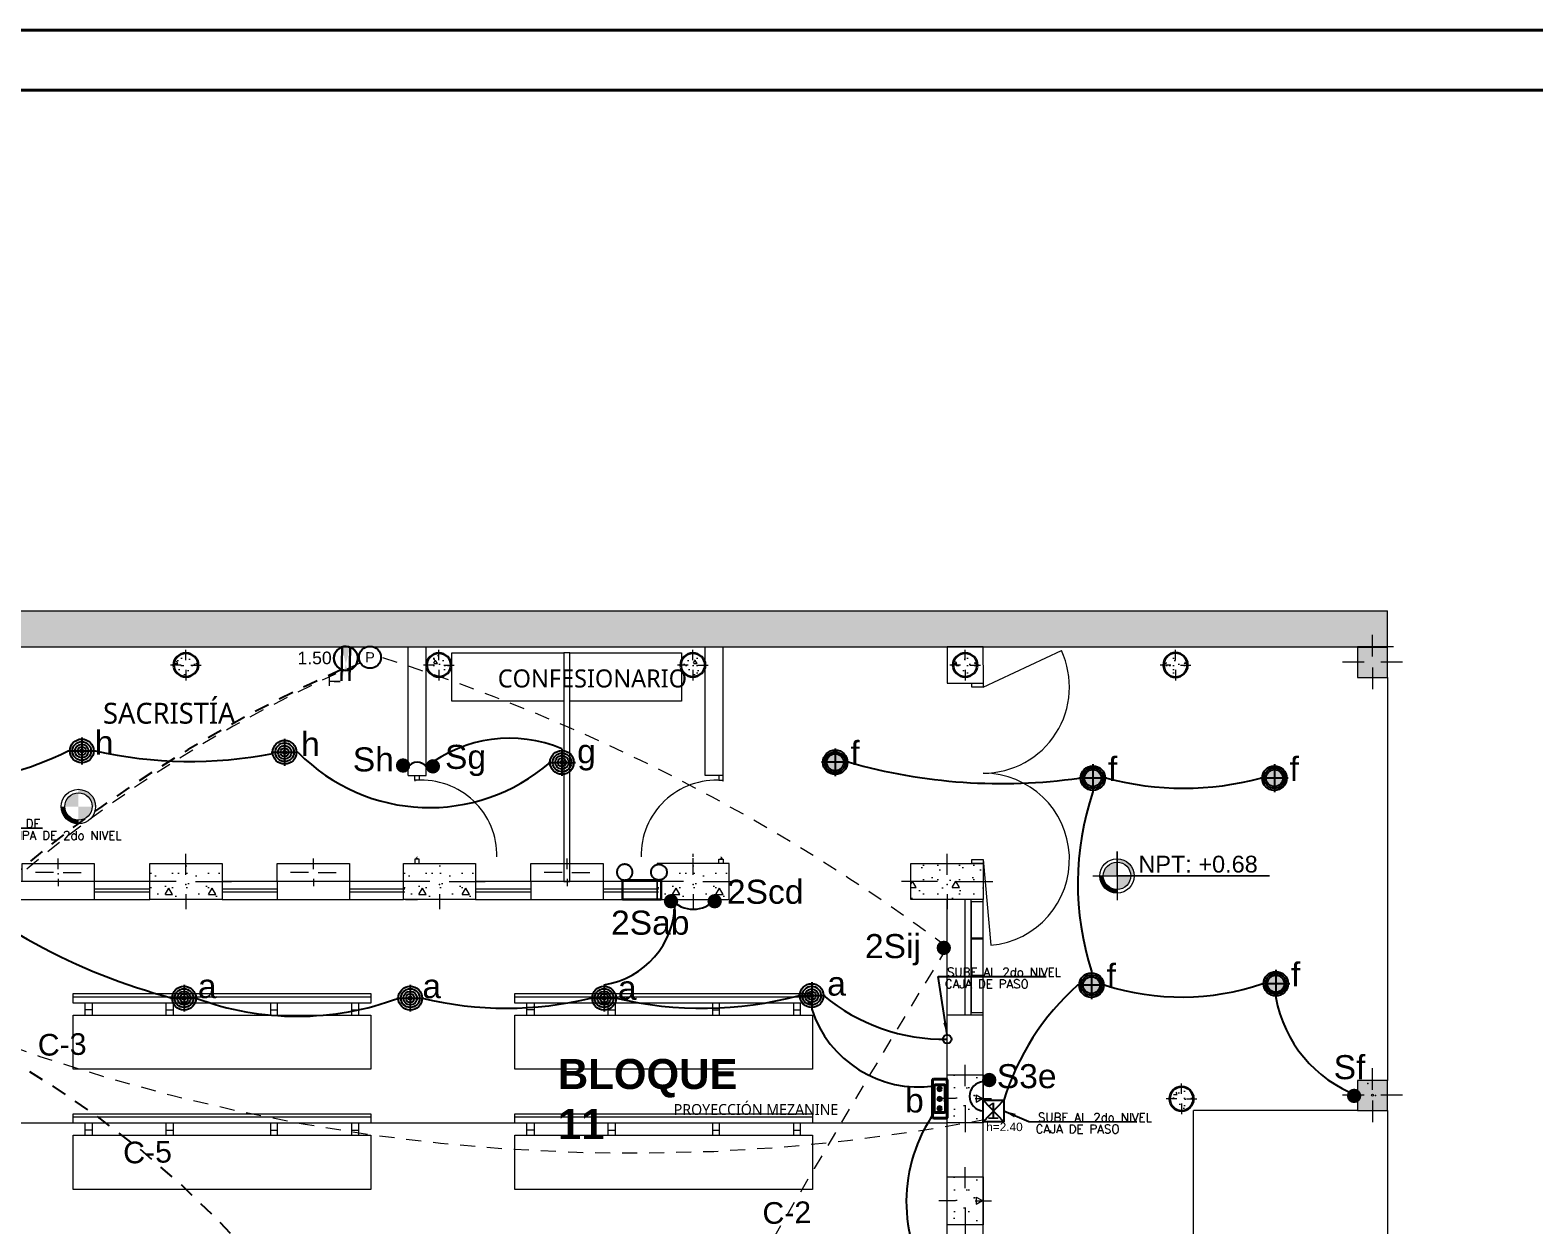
# Model space of a CAD drawing. Header units: metres. Extents: x 44.2 to 92, y 190.7 to 278.8.
# Drawn here: x 51.64 to 64.15, y 268.9 to 278.84 of the extents above; entities that cross this region are included whole.
import ezdxf
from ezdxf.enums import TextEntityAlignment as Align

# ---------------------------------------------------------------- set-up
doc = ezdxf.new("R2010")
doc.units = ezdxf.units.M
doc.set_wipeout_variables(frame=1)
doc.linetypes.add('CONTINUA', pattern=[0])
doc.linetypes.add('HIDDEN2', pattern=[0.1875, 0.125, -0.0625])
for name, color, linetype, lineweight in [('A-DOOR', 31, 'Continuous', 18), ('corriente debil', 30, 'Continuous', 15), ('Cotas varias El', 253, 'Continuous', 13), ('Emergencia', 20, 'Continuous', 25), ('Puertas El', 25, 'Continuous', 15), ('Structural - Bearing_Pen_No__20', 1, 'Continuous', 0), ('TOMACORRIENTE', 5, 'HIDDEN2', 30)]:
    doc.layers.add(name, color=color, linetype=linetype, lineweight=lineweight)
doc.layers.add('ALUMBRADO', color=1, linetype='Continuous')
doc.layers.add('Structural - Bearing_Pen_No__169', color=7, linetype='Continuous', lineweight=13, true_color=0x68b353)
doc.layers.add('Structural - Bearing_Pen_No__28', color=7, linetype='Continuous', lineweight=35, true_color=0xa80f02)
doc.styles.add('01COTAS', font='romans.shx')
doc.styles.add('Generales', font='trebuc.ttf', dxfattribs={"height": 0.22})
doc.styles.add('GENERATED_STYLE_3', font='romand.shx')
doc.styles.add('JOS', font='arial.ttf', dxfattribs={"height": 1})
doc.styles.add('Santa Rosa 1 50', font='trebuc.ttf')
doc.styles.get("Standard").update_dxf_attribs({"font": 'arial.ttf'})
doc.dimstyles.new('DIM-50-PLANTA', dxfattribs={"dimscale": 0.05, "dimtxt": 2, "dimasz": 2, "dimexe": 2, "dimexo": 2, "dimgap": 1, "dimtad": 1, "dimdec": 0, "dimlfac": 1000, "dimdsep": 46, "dimtxsty": '01COTAS', "dimcen": 25, "dimclrd": 9, "dimclre": 9, "dimclrt": 7, "dimadec": 0, "dimazin": 0, "dimtfac": 1, "dimtdec": 0, "dimtmove": 2, "dimatfit": 3, "dimfxl": 1, "dimtolj": 1, "dimtzin": 0, "dimarcsym": 0})

# ---------------------------------------------------------------- blocks, each defined once
blk = doc.blocks.new('CC 20')
at = {"layer": 'Structural - Bearing_Pen_No__169', "linetype": 'Continuous', "lineweight": 13, "true_color": 0x68b353}
h = blk.add_hatch(dxfattribs=at)
h.set_pattern_fill('STRUCTURAL_CONCRETE', color=85, scale=0.5, style=0, pattern_type=2)
h.set_pattern_definition([(0, (2785.2431, 1847.3841), (0, 0.31177), [0.03, -0.15]), (0, (2785.3331, 1847.54), (0, 0.31177), [0.03, -0.15]), (60, (2785.2431, 1847.3841), (-0.27, 0.155885), [0.03, -0.15]), (60, (2785.4231, 1847.3841), (-0.27, 0.155885), [0.03, -0.15]), (120, (2785.2731, 1847.3841), (0.27, 0.155885), [0.03, -0.15]), (120, (2785.4531, 1847.3841), (0.27, 0.155885), [0.03, -0.15]), (0, (2785.243096, 1847.414107), (0, 0.06), [0, -0.06, 0, -0.09]), (45, (2785.273096, 1847.414107), (-0.0424264, 0.0424264), [0, -0.045, 0, -0.075])])
h.paths.add_polyline_path([(2788.203, 1849.663), (2788.303, 1849.763), (2788.203, 1849.863), (2788.104, 1849.776)])
at = {"layer": 'Structural - Bearing_Pen_No__20', "color": 1, "linetype": 'Continuous', "lineweight": 0}
for p, q in [((2788.203, 1849.803), (2788.203, 1849.89)), ((2788.163, 1849.763), (2788.075, 1849.763)), ((2788.243, 1849.763), (2788.33, 1849.763)), ((2788.203, 1849.723), (2788.203, 1849.635))]:
    blk.add_line(p, q, dxfattribs=at)
at = {"layer": 'Structural - Bearing_Pen_No__28', "color": 14, "linetype": 'Continuous', "lineweight": 35, "true_color": 0xa80f02}
blk.add_circle((2788.203, 1849.763), 0.1, dxfattribs=at)
blk = doc.blocks.new('A$C8cde425b')
at = {"layer": 'Puertas El', "linetype": 'Continuous'}
for p, q in [((-1.467, 0), (-1.77, 0.65)), ((-0.033, 0), (0.681, 0.062))]:
    blk.add_line(p, q, dxfattribs=at)
at = {"layer": 'Puertas El', "linetype": 'ByBlock'}
for p, q in [((-1.5, 0), (-1.467, 0)), ((-1.467, 0), (-1.467, -0.096)), ((-0.033, -0.096), (-0.033, 0)), ((-0.033, 0), (0, 0)), ((0, 0), (0, -0.096)), ((-1.5, -0.096), (-1.5, 0)), ((-1.467, -0.096), (-1.5, -0.096)), ((0, -0.096), (-0.033, -0.096))]:
    blk.add_line(p, q, dxfattribs=at)
at = {"layer": 'Puertas El', "linetype": 'Continuous'}
for centre, start, end in [((-1.467, 0), 0, 115), ((-0.033, 0), 5, 180)]:
    blk.add_arc(centre, 0.717, start, end, dxfattribs=at)
blk = doc.blocks.new('A$Cbbd7e0fc')
at = {"linetype": 'ByBlock'}
for p, q in [((-1.238, 0.55), (-1.238, 0.63)), ((-1.238, 0.63), (1.238, 0.63)), ((1.238, 0.63), (1.238, 0.55)), ((1.238, 0.6), (-1.238, 0.6)), ((1.238, 0.55), (-1.238, 0.55)), ((-1.138, 0.45), (-1.138, 0.55)), ((-1.078, 0.55), (-1.078, 0.45)), ((-0.464, 0.45), (-0.464, 0.548)), ((-0.404, 0.548), (-0.404, 0.45)), ((0.404, 0.55), (0.404, 0.45)), ((0.464, 0.45), (0.464, 0.55)), ((1.078, 0.55), (1.078, 0.45)), ((1.138, 0.45), (1.138, 0.55)), ((-1.238, 0), (-1.238, 0.45)), ((-1.238, 0.45), (1.238, 0.45)), ((-1.078, 0.493), (-1.138, 0.493)), ((-0.404, 0.49), (-0.464, 0.49)), ((0.404, 0.493), (0.464, 0.493)), ((1.078, 0.493), (1.138, 0.493)), ((1.238, 0.45), (1.238, 0)), ((1.238, 0), (-1.238, 0))]:
    blk.add_line(p, q, dxfattribs=at)
blk = doc.blocks.new('LED PASILLO')
at = {"layer": 'ALUMBRADO'}
h = blk.add_hatch(color=202, dxfattribs=at)
h.dxf.hatch_style = 1
edge = h.paths.add_edge_path()
edge.add_line((0, 0.138), (0, -0.138))
edge.add_line((-0.138, 0), (0.138, 0))
edge = h.paths.add_edge_path()
edge.add_line((0, 0), (0, 0.085))
edge.add_arc((0, 0), 0.0845, 90, 180)
edge.add_line((-0.085, 0), (0, 0))
edge = h.paths.add_edge_path()
edge.add_line((0.085, 0), (0, 0))
edge.add_line((0, 0), (0, -0.085))
edge.add_arc((0, 0), 0.0845, 270, 360)
at = {"layer": 'ALUMBRADO', "color": 202}
for points in [[(-0.138, 0), (0.138, 0)], [(0, 0.138), (0, -0.138)]]:
    blk.add_lwpolyline(points, dxfattribs=at)
for radius in [0.122, 0.103, 0.0845]:
    blk.add_circle((0, 0), radius, dxfattribs=at)
blk = doc.blocks.new('LED SUM')
at = {"layer": 'ALUMBRADO', "color": 44}
for p, q in [((-0.138, 0), (0.138, 0)), ((0, 0.138), (0, -0.138))]:
    blk.add_line(p, q, dxfattribs=at)
for radius in [0.122, 0.096, 0.0698, 0.0436, 0.0175]:
    blk.add_circle((0, 0), radius, dxfattribs=at)
blk = doc.blocks.new('dir')
at = {"layer": 'A-DOOR', "color": 2, "lineweight": 40}
for centre in [(114.374, 247.026), (114.456, 247.026), (114.534, 247.026)]:
    blk.add_circle(centre, 0.0144, dxfattribs=at)
at = {"layer": 'ALUMBRADO', "color": 5, "lineweight": 40}
for p, q in [((114.292, 246.975), (114.292, 247.078)), ((114.301, 247.087), (114.401, 247.088)), ((114.338, 247.062), (114.338, 246.989)), ((114.338, 247.062), (114.338, 246.989)), ((114.56, 247.073), (114.347, 247.072)), ((114.403, 247.072), (114.347, 247.072)), ((114.401, 247.088), (114.606, 247.089)), ((114.56, 247.073), (114.403, 247.072)), ((114.57, 246.99), (114.569, 247.063)), ((114.57, 246.99), (114.569, 247.063)), ((114.615, 247.08), (114.616, 246.976)), ((114.57, 246.967), (114.302, 246.965)), ((114.348, 246.979), (114.56, 246.981)), ((114.348, 246.979), (114.504, 246.98)), ((114.606, 246.967), (114.57, 246.967))]:
    blk.add_line(p, q, dxfattribs=at)
for centre, start, end in [((114.301, 247.078), 90.328, 180.328), ((114.347, 247.062), 90.328, 180.328), ((114.347, 247.062), 90.328, 180.328), ((114.56, 247.063), 0.328, 90.328), ((114.56, 247.063), 0.328, 90.328), ((114.606, 247.08), 0.328, 90.328), ((114.302, 246.975), 180.328, 270.328), ((114.348, 246.989), 180.328, 270.328), ((114.348, 246.989), 180.328, 270.328), ((114.56, 246.99), 270.328, 0.328), ((114.56, 246.99), 270.328, 0.328), ((114.606, 246.976), 270.328, 0.328)]:
    blk.add_arc(centre, 0.00937, start, end, dxfattribs=at)
blk = doc.blocks.new('caja de paso tipo 1')
at = {"layer": 'ALUMBRADO', "color": 3}
blk.add_lwpolyline([(-0.145, 0.152), (0.145, 0.152), (0.145, -0.152), (-0.145, -0.152)], close=True, dxfattribs=at)
for points in [[(-0.145, -0.152), (0.145, 0.152)], [(-0.145, 0.152), (0.145, -0.152)]]:
    blk.add_lwpolyline(points, dxfattribs=at)
at = {"layer": 'ALUMBRADO', "color": 6}
blk.add_text('1', height=0.231, dxfattribs=at).set_placement((-0.099, -0.115))
blk = doc.blocks.new('Emergencia')
blk.add_lwpolyline([(0, 0), (0, 0)])
at = {"layer": 'Emergencia', "color": 5, "lineweight": 30}
for points in [[(0.25, -0.25), (0.25, 0), (-0.25, 0), (-0.25, -0.25)], [(-0.25, -0.222), (-0.25, -0.25), (0.25, -0.25), (0.25, -0.222)]]:
    blk.add_lwpolyline(points, dxfattribs=at)
at = {"color": 1, "lineweight": 5}
for points in [[(-0.171, -0.263), (-0.164, -0.267), (-0.158, -0.272), (-0.152, -0.277), (-0.146, -0.283), (-0.141, -0.289), (-0.136, -0.295), (-0.132, -0.302), (-0.129, -0.309), (-0.126, -0.316), (-0.123, -0.324), (-0.121, -0.332), (-0.12, -0.34), (-0.12, -0.348), (-0.12, -0.355), (-0.12, -0.363), (-0.121, -0.371), (-0.123, -0.379), (-0.126, -0.387), (-0.129, -0.394), (-0.133, -0.401), (-0.137, -0.408), (-0.141, -0.414), (-0.147, -0.42), (-0.152, -0.426), (-0.158, -0.431), (-0.165, -0.436), (-0.172, -0.44), (-0.179, -0.443), (-0.186, -0.447), (-0.194, -0.449), (-0.201, -0.451), (-0.209, -0.452), (-0.217, -0.453), (-0.225, -0.453), (-0.233, -0.452), (-0.241, -0.451), (-0.249, -0.449), (-0.256, -0.446), (-0.264, -0.443), (-0.271, -0.44), (-0.277, -0.436), (-0.284, -0.431), (-0.29, -0.426), (-0.295, -0.42), (-0.301, -0.414), (-0.305, -0.408), (-0.309, -0.401), (-0.313, -0.394), (-0.316, -0.386), (-0.319, -0.379), (-0.32, -0.371), (-0.322, -0.363), (-0.322, -0.355), (-0.322, -0.347), (-0.322, -0.339), (-0.32, -0.331), (-0.318, -0.324), (-0.316, -0.316), (-0.313, -0.309), (-0.309, -0.302), (-0.305, -0.295), (-0.3, -0.288), (-0.295, -0.282), (-0.29, -0.277), (-0.284, -0.272), (-0.277, -0.267), (-0.27, -0.263), (-0.263, -0.259), (-0.256, -0.256), (-0.248, -0.254), (-0.241, -0.252), (-0.233, -0.251), (-0.225, -0.25), (-0.217, -0.25), (-0.209, -0.251), (-0.201, -0.252), (-0.193, -0.254), (-0.186, -0.256), (-0.178, -0.259)], [(0.171, -0.263), (0.164, -0.267), (0.158, -0.272), (0.152, -0.277), (0.146, -0.283), (0.141, -0.289), (0.136, -0.295), (0.132, -0.302), (0.129, -0.309), (0.126, -0.316), (0.123, -0.324), (0.121, -0.332), (0.12, -0.34), (0.12, -0.348), (0.12, -0.355), (0.12, -0.363), (0.121, -0.371), (0.123, -0.379), (0.126, -0.387), (0.129, -0.394), (0.133, -0.401), (0.137, -0.408), (0.141, -0.414), (0.147, -0.42), (0.152, -0.426), (0.158, -0.431), (0.165, -0.436), (0.172, -0.44), (0.179, -0.443), (0.186, -0.447), (0.194, -0.449), (0.201, -0.451), (0.209, -0.452), (0.217, -0.453), (0.225, -0.453), (0.233, -0.452), (0.241, -0.451), (0.249, -0.449), (0.256, -0.446), (0.264, -0.443), (0.271, -0.44), (0.277, -0.436), (0.284, -0.431), (0.29, -0.426), (0.295, -0.42), (0.301, -0.414), (0.305, -0.408), (0.309, -0.401), (0.313, -0.394), (0.316, -0.386), (0.319, -0.379), (0.32, -0.371), (0.322, -0.363), (0.322, -0.355), (0.322, -0.347), (0.322, -0.339), (0.32, -0.331), (0.318, -0.324), (0.316, -0.316), (0.313, -0.309), (0.309, -0.302), (0.305, -0.295), (0.3, -0.288), (0.295, -0.282), (0.29, -0.277), (0.284, -0.272), (0.277, -0.267), (0.27, -0.263), (0.263, -0.259), (0.256, -0.256), (0.248, -0.254), (0.241, -0.252), (0.233, -0.251), (0.225, -0.25), (0.217, -0.25), (0.209, -0.251), (0.201, -0.252), (0.193, -0.254), (0.186, -0.256), (0.178, -0.259)]]:
    blk.add_wipeout(points, dxfattribs=at).dxf.layer = 'Emergencia'
at = {"layer": 'Emergencia', "color": 30, "true_color": 0xf26722}
for points in [[(-0.171, -0.263), (-0.164, -0.267), (-0.158, -0.272), (-0.152, -0.277), (-0.146, -0.283), (-0.141, -0.289), (-0.136, -0.295), (-0.132, -0.302), (-0.129, -0.309), (-0.126, -0.316), (-0.123, -0.324), (-0.121, -0.332), (-0.12, -0.34), (-0.12, -0.348), (-0.12, -0.355), (-0.12, -0.363), (-0.121, -0.371), (-0.123, -0.379), (-0.126, -0.387), (-0.129, -0.394), (-0.133, -0.401), (-0.137, -0.408), (-0.141, -0.414), (-0.147, -0.42), (-0.152, -0.426), (-0.158, -0.431), (-0.165, -0.436), (-0.172, -0.44), (-0.179, -0.443), (-0.186, -0.447), (-0.194, -0.449), (-0.201, -0.451), (-0.209, -0.452), (-0.217, -0.453), (-0.225, -0.453), (-0.233, -0.452), (-0.241, -0.451), (-0.249, -0.449), (-0.256, -0.446), (-0.264, -0.443), (-0.271, -0.44), (-0.277, -0.436), (-0.284, -0.431), (-0.29, -0.426), (-0.295, -0.42), (-0.301, -0.414), (-0.305, -0.408), (-0.309, -0.401), (-0.313, -0.394), (-0.316, -0.386), (-0.319, -0.379), (-0.32, -0.371), (-0.322, -0.363), (-0.322, -0.355), (-0.322, -0.347), (-0.322, -0.339), (-0.32, -0.331), (-0.318, -0.324), (-0.316, -0.316), (-0.313, -0.309), (-0.309, -0.302), (-0.305, -0.295), (-0.3, -0.288), (-0.295, -0.282), (-0.29, -0.277), (-0.284, -0.272), (-0.277, -0.267), (-0.27, -0.263), (-0.263, -0.259), (-0.256, -0.256), (-0.248, -0.254), (-0.241, -0.252), (-0.233, -0.251), (-0.225, -0.25), (-0.217, -0.25), (-0.209, -0.251), (-0.201, -0.252), (-0.193, -0.254), (-0.186, -0.256), (-0.178, -0.259)], [(0.171, -0.263), (0.164, -0.267), (0.158, -0.272), (0.152, -0.277), (0.146, -0.283), (0.141, -0.289), (0.136, -0.295), (0.132, -0.302), (0.129, -0.309), (0.126, -0.316), (0.123, -0.324), (0.121, -0.332), (0.12, -0.34), (0.12, -0.348), (0.12, -0.355), (0.12, -0.363), (0.121, -0.371), (0.123, -0.379), (0.126, -0.387), (0.129, -0.394), (0.133, -0.401), (0.137, -0.408), (0.141, -0.414), (0.147, -0.42), (0.152, -0.426), (0.158, -0.431), (0.165, -0.436), (0.172, -0.44), (0.179, -0.443), (0.186, -0.447), (0.194, -0.449), (0.201, -0.451), (0.209, -0.452), (0.217, -0.453), (0.225, -0.453), (0.233, -0.452), (0.241, -0.451), (0.249, -0.449), (0.256, -0.446), (0.264, -0.443), (0.271, -0.44), (0.277, -0.436), (0.284, -0.431), (0.29, -0.426), (0.295, -0.42), (0.301, -0.414), (0.305, -0.408), (0.309, -0.401), (0.313, -0.394), (0.316, -0.386), (0.319, -0.379), (0.32, -0.371), (0.322, -0.363), (0.322, -0.355), (0.322, -0.347), (0.322, -0.339), (0.32, -0.331), (0.318, -0.324), (0.316, -0.316), (0.313, -0.309), (0.309, -0.302), (0.305, -0.295), (0.3, -0.288), (0.295, -0.282), (0.29, -0.277), (0.284, -0.272), (0.277, -0.267), (0.27, -0.263), (0.263, -0.259), (0.256, -0.256), (0.248, -0.254), (0.241, -0.252), (0.233, -0.251), (0.225, -0.25), (0.217, -0.25), (0.209, -0.251), (0.201, -0.252), (0.193, -0.254), (0.186, -0.256), (0.178, -0.259)]]:
    blk.add_lwpolyline(points, close=True, dxfattribs=at)
blk = doc.blocks.new('tomac. 2.2')
at = {"layer": 'TOMACORRIENTE'}
h = blk.add_hatch(color=256, dxfattribs=at)
h.dxf.hatch_style = 1
edge = h.paths.add_edge_path()
edge.add_line((-0.138, 0.049), (0.275, 0.048))
edge.add_line((-0.138, -0.048), (0.275, -0.049))
edge = h.paths.add_edge_path()
edge.add_ellipse((0, 0), major_axis=(0.104, 0.103), ratio=1, start_angle=475.671, end_angle=514.329)
edge.add_line((-0.138, -0.048), (0.138, -0.049))
edge.add_ellipse((0, 0), major_axis=(0.104, 0.103), ratio=1, start_angle=655.671, end_angle=694.329)
edge.add_line((0.138, 0.048), (-0.138, 0.049))
at = {"layer": 'TOMACORRIENTE', "color": 5, "linetype": 'CONTINUA'}
for p, q in [((-0.138, 0.049), (0.275, 0.048)), ((-0.138, -0.048), (0.275, -0.049))]:
    blk.add_line(p, q, dxfattribs=at)
blk.add_ellipse((0, 0), major_axis=(0.104, 0.103), ratio=1, start_param=5.497787, end_param=11.780972, dxfattribs=at)
at = {"layer": 'TOMACORRIENTE'}
blk.add_text('T', height=0.144, dxfattribs=at).set_placement((0.222, 0.063))

msp = doc.modelspace()

# ---------------------------------------------------------------- hatches: boundary and pattern name
at = {"layer": 'ALUMBRADO', "lineweight": 25}
h = msp.add_hatch(color=102, dxfattribs=at)
h.dxf.hatch_style = 1
h.paths.add_polyline_path([(54.687, 272.722, -1), (54.807, 272.722, -1)])
h = msp.add_hatch(color=102, dxfattribs=at)
h.dxf.hatch_style = 1
h.paths.add_polyline_path([(54.935, 272.715, -1), (55.055, 272.715, -1)])
h = msp.add_hatch(color=102, dxfattribs=at)
h.dxf.hatch_style = 1
h.paths.add_polyline_path([(56.916, 271.593, -1), (57.036, 271.593, -1)])
h = msp.add_hatch(color=102, dxfattribs=at)
h.dxf.hatch_style = 1
h.paths.add_polyline_path([(57.279, 271.593, -1), (57.399, 271.593, -1)])
h = msp.add_hatch(color=102, dxfattribs=at)
h.dxf.hatch_style = 1
h.paths.add_polyline_path([(59.185, 271.205, -1), (59.305, 271.205, -1)])
h = msp.add_hatch(color=102, dxfattribs=at)
h.dxf.hatch_style = 1
h.paths.add_polyline_path([(59.563, 270.106, -1), (59.683, 270.106, -1)])
h = msp.add_hatch(color=102, dxfattribs=at)
h.dxf.hatch_style = 1
h.paths.add_polyline_path([(62.598, 269.974, -1), (62.718, 269.974, -1)])
at = {"layer": 'Cotas varias El'}
h = msp.add_hatch(dxfattribs=at)
h.set_pattern_fill('AR-CONC', color=256, scale=0.001)
h.set_pattern_definition([(50, (25.89283, 253.10265), (0.18218467, -0.0159391), [0.01905, -0.20955]), (355, (25.89283, 253.10265), (-0.0352434, 0.19105685), [0.01524, -0.1676406]), (100.45144, (25.90802, 253.10132), (0.14694125, 0.17511775), [0.01619, -0.17809024]), (46.1842, (25.89283, 253.15345), (0.271079, -0.0420423), [0.028575, -0.314325]), (96.63556, (25.91542, 253.14995), (0.2374041, 0.2474261), [0.024285, -0.2671356]), (351.18415, (25.89283, 253.15345), (0.2374041, 0.2474261), [0.02286, -0.2514597]), (21, (25.91823, 253.14075), (0.1516144, -0.1022652), [0.01905, -0.20955]), (326, (25.91823, 253.14075), (0.061802, 0.184188), [0.01524, -0.16764]), (71.45144, (25.93087, 253.13223), (0.2134164, 0.0819228), [0.01619, -0.1780899]), (37.5, (25.89283, 253.10265), (0.0030886, 0.08455504), [0, -0.165608, 0, -0.17018, 0, -0.168275]), (7.5, (25.89283, 253.10265), (0.06681966, 0.10018057), [0, -0.097028, 0, -0.161798, 0, -0.064135]), (327.5, (25.83619, 253.10265), (0.1355906, -0.00572874), [0, -0.0635, 0, -0.19812, 0, -0.26289]), (317.5, (25.81079, 253.10265), (0.14812918, 0.0254265), [0, -0.08255, 0, -0.131572, 0, -0.18669])])
h.paths.add_polyline_path([(54.645, 274.008), (48.767, 274.008), (48.767, 273.708), (54.645, 273.708)])
h.paths.add_polyline_path([(62.936, 274.008), (54.645, 274.008), (54.645, 273.708), (62.936, 273.708)])
h = msp.add_hatch(color=256, dxfattribs=at)
h.dxf.hatch_style = 1
h.paths.add_polyline_path([(62.936, 273.455), (62.936, 273.705), (62.686, 273.705), (62.686, 273.455)])
h = msp.add_hatch(color=256, dxfattribs=at)
edge = h.paths.add_edge_path()
edge.add_line((52.161, 272.381), (52.047, 272.381))
edge.add_line((52.047, 272.381), (52.047, 272.267))
edge.add_arc((52.047, 272.381), 0.114, 270, 360)
edge = h.paths.add_edge_path()
edge.add_arc((52.047, 272.381), 0.114, 90, 180)
edge.add_line((51.933, 272.381), (52.047, 272.381))
edge.add_line((52.047, 272.381), (52.047, 272.495))
edge = h.paths.add_edge_path()
edge.add_line((52.047, 272.524), (52.047, 272.495))
edge.add_arc((52.047, 272.381), 0.114, 0, 90, ccw=False)
edge.add_line((52.161, 272.381), (52.19, 272.381))
edge.add_arc((52.047, 272.381), 0.143, 0, 90)
for points in [[(51.933, 272.381), (51.904, 272.381, 0.416353), (52.048, 272.238), (52.048, 272.267, -0.416899)], [(60.572, 271.804), (60.543, 271.804, 0.416353), (60.687, 271.661), (60.687, 271.69, -0.416899)]]:
    msp.add_hatch(color=256, dxfattribs=at).paths.add_polyline_path(points)
h = msp.add_hatch(dxfattribs=at)
h.set_pattern_fill('STRUCTURAL_CONCRETE', color=256, style=0, pattern_type=2)
h.set_pattern_definition([(0, (43.2293, 273.2074), (0, 0.62354), [0.06, -0.3]), (0, (43.4093, 273.5192), (0, 0.62354), [0.06, -0.3]), (60, (43.2293, 273.2074), (-0.54, 0.31177), [0.06, -0.3]), (60, (43.5893, 273.2074), (-0.54, 0.31177), [0.06, -0.3]), (120, (43.2893, 273.2074), (0.54, 0.31177), [0.06, -0.3]), (120, (43.6493, 273.2074), (0.54, 0.31177), [0.06, -0.3]), (0, (43.22928, 273.2674), (0, 0.12), [0, -0.12, 0, -0.18]), (45, (43.28928, 273.2674), (-0.0848528, 0.0848528), [0, -0.09, 0, -0.15])])
h.paths.add_polyline_path([(52.641, 271.608), (53.241, 271.608), (53.241, 271.908), (52.641, 271.908)])
h = msp.add_hatch(dxfattribs=at)
h.set_pattern_fill('STRUCTURAL_CONCRETE', color=256, style=0, pattern_type=2)
h.set_pattern_definition([(0, (45.3393, 273.2074), (0, 0.62354), [0.06, -0.3]), (0, (45.5193, 273.5192), (0, 0.62354), [0.06, -0.3]), (60, (45.3393, 273.2074), (-0.54, 0.31177), [0.06, -0.3]), (60, (45.6993, 273.2074), (-0.54, 0.31177), [0.06, -0.3]), (120, (45.3993, 273.2074), (0.54, 0.31177), [0.06, -0.3]), (120, (45.7593, 273.2074), (0.54, 0.31177), [0.06, -0.3]), (0, (45.33928, 273.2674), (0, 0.12), [0, -0.12, 0, -0.18]), (45, (45.39928, 273.2674), (-0.0848528, 0.0848528), [0, -0.09, 0, -0.15])])
h.paths.add_polyline_path([(54.751, 271.608), (55.351, 271.608), (55.351, 271.908), (54.751, 271.908)])
h = msp.add_hatch(dxfattribs=at)
h.set_pattern_fill('STRUCTURAL_CONCRETE', color=256, style=0, pattern_type=2)
h.set_pattern_definition([(0, (47.4493, 273.2074), (0, 0.62354), [0.06, -0.3]), (0, (47.6293, 273.5192), (0, 0.62354), [0.06, -0.3]), (60, (47.4493, 273.2074), (-0.54, 0.31177), [0.06, -0.3]), (60, (47.8093, 273.2074), (-0.54, 0.31177), [0.06, -0.3]), (120, (47.5093, 273.2074), (0.54, 0.31177), [0.06, -0.3]), (120, (47.8693, 273.2074), (0.54, 0.31177), [0.06, -0.3]), (0, (47.44928, 273.2674), (0, 0.12), [0, -0.12, 0, -0.18]), (45, (47.50928, 273.2674), (-0.0848528, 0.0848528), [0, -0.09, 0, -0.15])])
h.paths.add_polyline_path([(56.861, 271.608), (57.461, 271.608), (57.461, 271.908), (56.861, 271.908)])
h = msp.add_hatch(dxfattribs=at)
h.set_pattern_fill('STRUCTURAL_CONCRETE', color=256, style=0, pattern_type=2)
h.set_pattern_definition([(0, (2770.4751, 1819.9539), (0, 0.62353832), [0.06, -0.30000001]), (0, (2770.6551, 1820.2657), (0, 0.62353832), [0.06, -0.30000001]), (60, (2770.4751, 1819.9539), (-0.54000002, 0.31176916), [0.06, -0.30000001]), (60, (2770.8351, 1819.9539), (-0.54000002, 0.31176916), [0.06, -0.30000001]), (120, (2770.5351, 1819.9539), (0.54000002, 0.31176916), [0.06, -0.30000001]), (120, (2770.8951, 1819.9539), (0.54000002, 0.31176916), [0.06, -0.30000001]), (0, (2770.47509, 1820.01391), (0, 0.1200000048), [0, -0.120000005, 0, -0.180000007]), (45, (2770.53509, 1820.01391), (-0.084852817, 0.084852817), [0, -0.0900000036, 0, -0.150000006])])
h.paths.add_polyline_path([(59.573, 271.608), (58.973, 271.608), (58.973, 271.908), (59.573, 271.908)])
h = msp.add_hatch(color=256, dxfattribs=at)
edge = h.paths.add_edge_path()
edge.add_line((60.8, 271.804), (60.686, 271.804))
edge.add_line((60.686, 271.804), (60.686, 271.69))
edge.add_arc((60.686, 271.804), 0.114, 270, 360)
edge = h.paths.add_edge_path()
edge.add_arc((60.686, 271.804), 0.114, 90, 180)
edge.add_line((60.572, 271.804), (60.686, 271.804))
edge.add_line((60.686, 271.804), (60.686, 271.918))
edge = h.paths.add_edge_path()
edge.add_line((60.686, 271.947), (60.686, 271.918))
edge.add_arc((60.686, 271.804), 0.114, 0, 90, ccw=False)
edge.add_line((60.8, 271.804), (60.829, 271.804))
edge.add_arc((60.686, 271.804), 0.143, 0, 90)
h = msp.add_hatch(dxfattribs=at)
h.set_pattern_fill('STRUCTURAL_CONCRETE', color=256, angle=-90, style=0, pattern_type=2)
h.set_pattern_definition([(270, (61.07306, 280.9624), (0.62354, -1e-16), [0.06, -0.3]), (270, (61.38483, 280.7824), (0.62354, -1e-16), [0.06, -0.3]), (330, (61.07306, 280.9624), (0.31177, 0.54), [0.06, -0.3]), (330, (61.07306, 280.6024), (0.31177, 0.54), [0.06, -0.3]), (30, (61.07306, 280.9024), (0.31177, -0.54), [0.06, -0.3]), (30, (61.07306, 280.5424), (0.31177, -0.54), [0.06, -0.3]), (270, (61.13306, 280.96239), (0.12, -3e-17), [0, -0.12, 0, -0.18]), (315, (61.13306, 280.90239), (0.0848528, 0.0848528), [0, -0.09, 0, -0.15])])
h.paths.add_polyline_path([(59.573, 270.151), (59.273, 270.151), (59.273, 269.751), (59.573, 269.751)])
h = msp.add_hatch(color=256, dxfattribs=at)
h.dxf.hatch_style = 1
h.paths.add_polyline_path([(62.936, 269.852), (62.936, 270.102), (62.686, 270.102), (62.686, 269.852)])
h = msp.add_hatch(dxfattribs=at)
h.set_pattern_fill('STRUCTURAL_CONCRETE', color=256, angle=-90, style=0, pattern_type=2)
h.set_pattern_definition([(270, (61.07307, 280.1124), (0.62354, -1e-16), [0.06, -0.3]), (270, (61.38483, 279.9324), (0.62354, -1e-16), [0.06, -0.3]), (330, (61.07307, 280.1124), (0.31177, 0.54), [0.06, -0.3]), (330, (61.07307, 279.7524), (0.31177, 0.54), [0.06, -0.3]), (30, (61.07307, 280.0524), (0.31177, -0.54), [0.06, -0.3]), (30, (61.07307, 279.6924), (0.31177, -0.54), [0.06, -0.3]), (270, (61.13307, 280.11239), (0.12, -3e-17), [0, -0.12, 0, -0.18]), (315, (61.13307, 280.05239), (0.0848528, 0.0848528), [0, -0.09, 0, -0.15])])
h.paths.add_polyline_path([(59.573, 269.301), (59.273, 269.301), (59.273, 268.901), (59.573, 268.901)])

# ---------------------------------------------------------------- linework, layer by layer
at = {"color": 7, "lineweight": 40}
msp.add_lwpolyline([(44.219, 278.839), (92.044, 278.839), (92.044, 245.239), (44.219, 245.239), (44.219, 278.839)], dxfattribs=at)
msp.add_lwpolyline([(44.719, 278.339), (91.245, 278.339), (91.245, 246.18), (44.719, 246.18)], close=True, dxfattribs=at)
at = {"color": 7, "ltscale": 0.0005}
msp.add_circle((54.472, 273.622), 0.0913, dxfattribs=at)
at = {"layer": 'ALUMBRADO', "linetype": 'CONTINUA', "lineweight": 25}
msp.add_circle((59.273, 270.446), 0.037, dxfattribs=at)
for centre, radius, start, end in [((50.81, 275.147), 2.575, 248.4902, 296.5638), ((52.977, 276.378), 3.622, 257.3751, 280.9267), ((54.966, 273.899), 1.527, 224.3509, 311.1067), ((55.631, 271.833), 1.116, 66.9271, 128.2648), ((54.865, 272.662), 0.0886, 32.6564, 148.3845), ((59.724, 277.206), 4.634, 254.1273, 278.0098), ((61.24, 274.991), 2.458, 254.9108, 285.0892), ((62.745, 271.738), 2.385, 161.3195, 197.7671), ((54.158, 275.804), 5.19, 227.9936, 255.1219), ((56.315, 271.586), 0.695, 278.6088, 359.3095), ((57.161, 271.777), 0.25, 222.8009, 317.1991), ((61.764, 269.319), 2.112, 131.7435, 162.9283), ((61.222, 272.877), 2.081, 252.2661, 288.7777), ((53.867, 273.061), 2.425, 249.6118, 290.3882), ((55.607, 273.673), 2.97, 256.3546, 283.6454), ((57.236, 273.805), 3.102, 256.6468, 284.9232), ((59.244, 272.002), 1.556, 230.0881, 271.0905), ((63.064, 270.983), 1.074, 190.2215, 249.4082), ((59.037, 270.984), 0.936, 197.9147, 277.8597), ((59.581, 269.971), 0.122, 93.6907, 266.2304), ((60.223, 269.095), 1.29, 144.829, 214.7215)]:
    msp.add_arc(centre, radius, start, end, dxfattribs=at)
at = {"layer": 'Cotas varias El'}
for p, q in [((48.767, 274.008), (62.936, 274.008)), ((48.767, 273.708), (62.936, 273.708)), ((54.79, 272.638), (54.79, 273.708)), ((54.94, 272.638), (54.94, 273.708)), ((57.261, 272.638), (57.261, 273.708)), ((57.411, 272.638), (57.411, 273.708)), ((62.811, 273.628), (62.811, 273.808)), ((62.741, 273.583), (62.561, 273.583)), ((63.061, 273.583), (62.881, 273.583)), ((57.261, 272.638), (57.261, 273.491)), ((57.411, 272.638), (57.411, 273.491)), ((62.811, 273.538), (62.811, 273.358)), ((54.844, 272.593), (54.846, 272.593)), ((54.852, 272.599), (54.846, 272.599)), ((54.846, 272.599), (54.846, 272.593)), ((54.852, 272.599), (54.852, 272.601)), ((57.402, 272.599), (57.402, 272.601)), ((57.402, 272.599), (57.408, 272.599)), ((57.408, 272.599), (57.408, 272.593)), ((57.411, 272.593), (57.408, 272.593)), ((52.941, 271.813), (52.941, 271.988)), ((54.865, 271.962), (54.865, 271.944)), ((57.161, 271.813), (57.161, 271.988)), ((57.389, 271.962), (57.389, 271.944)), ((59.273, 271.813), (59.273, 271.988)), ((51.839, 271.833), (51.689, 271.833)), ((51.879, 271.86), (51.879, 271.948)), ((51.919, 271.833), (52.069, 271.833)), ((53.961, 271.833), (53.811, 271.833)), ((54.001, 271.86), (54.001, 271.948)), ((54.041, 271.833), (54.191, 271.833)), ((54.856, 271.953), (54.856, 271.944)), ((54.856, 271.953), (54.856, 271.944)), ((54.856, 271.953), (54.856, 271.944)), ((56.071, 271.833), (55.921, 271.833)), ((56.111, 271.86), (56.111, 271.948)), ((56.151, 271.833), (56.301, 271.833)), ((57.398, 271.953), (57.398, 271.944)), ((57.398, 271.953), (57.398, 271.944)), ((57.398, 271.953), (57.398, 271.944)), ((51.879, 271.78), (51.879, 271.718)), ((52.861, 271.758), (52.561, 271.758)), ((53.021, 271.758), (53.321, 271.758)), ((54.001, 271.78), (54.001, 271.718)), ((54.971, 271.758), (54.671, 271.758)), ((55.131, 271.758), (55.431, 271.758)), ((56.111, 271.78), (56.111, 271.718)), ((57.081, 271.758), (56.781, 271.758)), ((57.241, 271.758), (57.541, 271.758)), ((59.193, 271.758), (58.893, 271.758)), ((59.353, 271.758), (59.653, 271.758)), ((52.179, 271.695), (52.641, 271.695)), ((52.179, 271.67), (52.641, 271.67)), ((52.941, 271.653), (52.941, 271.528)), ((53.241, 271.695), (53.701, 271.695)), ((53.241, 271.67), (53.701, 271.67)), ((54.301, 271.695), (54.763, 271.695)), ((54.301, 271.67), (54.763, 271.67)), ((54.767, 271.608), (54.867, 271.608)), ((55.051, 271.653), (55.051, 271.528)), ((55.351, 271.695), (55.811, 271.695)), ((55.351, 271.67), (55.811, 271.67)), ((56.411, 271.695), (56.873, 271.695)), ((56.411, 271.67), (56.873, 271.67)), ((57.161, 271.653), (57.161, 271.528)), ((59.273, 271.653), (59.273, 271.528)), ((59.273, 270.608), (59.273, 271.608)), ((59.423, 270.648), (59.423, 271.608)), ((59.473, 270.648), (59.473, 271.608)), ((59.573, 270.648), (59.573, 271.608)), ((59.273, 270.648), (59.573, 270.648)), ((59.573, 267.403), (59.573, 270.648)), ((59.423, 270.056), (59.423, 270.231)), ((62.811, 270.025), (62.811, 270.205)), ((62.741, 269.98), (62.561, 269.98)), ((63.061, 269.98), (62.881, 269.98)), ((59.342, 269.951), (59.205, 269.951)), ((59.423, 269.896), (59.423, 269.671)), ((59.505, 269.951), (59.642, 269.951)), ((61.323, 268.352), (61.323, 269.852)), ((62.811, 269.935), (62.811, 269.755)), ((62.936, 269.852), (62.936, 268.352)), ((50.817, 269.75), (59.273, 269.749)), ((59.423, 269.206), (59.423, 269.381)), ((59.342, 269.101), (59.205, 269.101)), ((59.505, 269.101), (59.642, 269.101)), ((59.423, 269.046), (59.423, 268.821))]:
    msp.add_line(p, q, dxfattribs=at)
for points in [[(62.936, 273.705), (62.936, 274.008)], [(62.986, 273.708), (62.686, 273.708)], [(62.686, 273.708), (62.686, 273.707)], [(62.936, 273.455), (62.936, 270.102)], [(54.79, 272.638), (54.94, 272.638)], [(57.411, 272.638), (57.261, 272.638)], [(60.485, 271.804), (61.953, 271.804), (60.687, 271.804), (60.687, 272.006), (60.687, 271.602)], [(52.641, 271.608), (52.641, 271.908), (53.241, 271.908), (53.241, 271.608), (52.641, 271.608)], [(54.751, 271.608), (54.751, 271.908), (55.351, 271.908), (55.351, 271.608), (54.751, 271.608)], [(57.461, 271.608), (57.461, 271.908), (56.861, 271.908), (56.861, 271.608), (57.461, 271.608)], [(58.971, 271.608), (58.971, 271.908), (59.573, 271.908), (59.573, 271.608), (58.971, 271.608)], [(52.179, 271.758), (52.179, 271.608)], [(53.701, 271.758), (53.701, 271.608)], [(54.301, 271.758), (54.301, 271.608)], [(55.811, 271.758), (55.811, 271.608)], [(56.084, 271.758), (56.134, 271.758)], [(56.411, 271.758), (56.411, 271.608)], [(59.573, 269.749), (59.273, 269.749), (59.273, 270.149), (59.573, 270.149), (59.573, 269.749)], [(62.686, 269.852), (61.323, 269.852)], [(59.573, 268.901), (59.273, 268.901), (59.273, 269.301), (59.573, 269.301), (59.573, 268.901)]]:
    msp.add_lwpolyline(points, dxfattribs=at)
for points in [[(59.573, 273.708), (59.272, 273.708), (59.273, 273.408), (59.574, 273.408)], [(62.936, 273.455), (62.936, 273.705), (62.686, 273.705), (62.686, 273.455)], [(56.084, 273.658), (56.084, 273.258), (55.154, 273.258), (55.154, 273.658)], [(56.084, 271.758), (56.134, 271.758), (56.134, 273.658), (56.084, 273.658)], [(57.064, 273.658), (57.064, 273.258), (56.134, 273.258), (56.134, 273.658)], [(54.844, 272.638), (54.88, 272.638), (54.88, 272.601), (54.844, 272.601)], [(57.411, 272.638), (57.374, 272.638), (57.374, 272.601), (57.411, 272.601)], [(51.579, 271.758), (51.579, 271.908), (52.179, 271.908), (52.179, 271.758), (51.579, 271.758)], [(53.701, 271.758), (53.701, 271.908), (54.301, 271.908), (54.301, 271.758), (53.701, 271.758)], [(54.844, 271.908), (54.88, 271.908), (54.88, 271.944), (54.844, 271.944)], [(55.811, 271.758), (55.811, 271.908), (56.411, 271.908), (56.411, 271.758), (55.811, 271.758)], [(57.411, 271.908), (57.374, 271.908), (57.374, 271.944), (57.411, 271.944)], [(51.118, 271.758), (51.118, 271.608), (52.641, 271.608), (52.641, 271.758)], [(53.241, 271.758), (53.241, 271.608), (54.751, 271.608), (54.751, 271.758)], [(55.351, 271.758), (55.351, 271.608), (56.861, 271.608), (56.861, 271.758)], [(59.573, 271.288), (59.573, 271.588), (59.473, 271.588), (59.473, 271.288)], [(59.573, 270.978), (59.573, 271.278), (59.473, 271.278), (59.473, 270.978)], [(59.573, 270.668), (59.573, 270.968), (59.473, 270.968), (59.473, 270.668)], [(62.936, 269.852), (62.936, 270.102), (62.686, 270.102), (62.686, 269.852)]]:
    msp.add_lwpolyline(points, close=True, dxfattribs=at)
msp.add_lwpolyline([(56.696, 263.511, 0.301062), (59.273, 267.403), (59.273, 270.648)], format="xyb", dxfattribs=at)
for centre, radius in [((52.047, 272.381), 0.143), ((52.047, 272.381), 0.114), ((60.686, 271.804), 0.143), ((60.686, 271.804), 0.114), ((62.811, 269.98), 0.00871)]:
    msp.add_circle(centre, radius, dxfattribs=at)
for centre, start, end in [((54.901, 271.973), 358.9401, 93.9696), ((57.354, 271.973), 86.0304, 181.0599)]:
    msp.add_arc(centre, 0.627, start, end, dxfattribs=at)
for p in [(51.879, 271.82), (52.941, 271.733), (55.051, 271.733), (57.161, 271.733), (59.273, 271.733), (59.498, 269.976), (62.771, 270.076), (62.836, 269.977), (59.498, 269.126)]:
    msp.add_point(p, dxfattribs=at)
at = {"layer": 'TOMACORRIENTE', "lineweight": 25}
for centre, radius, start, end in [((58.832, 263.143), 11.349, 113.8839, 137.1318), ((47.523, 263.351), 7.972, 15.9275, 66.8664)]:
    msp.add_arc(centre, radius, start, end, dxfattribs=at)
at = {"layer": 'TOMACORRIENTE', "color": 10, "lineweight": 20}
for centre, radius, start, end in [((58.986, 263.033), 11.5, 113.5375, 137.0969), ((159.98, 209.423), 118.151, 148.46897, 152.63903), ((56.653, 284.995), 15.497, 247.2274, 280.9647)]:
    msp.add_arc(centre, radius, start, end, dxfattribs=at)

# ---------------------------------------------------------------- block references
at = {"layer": 'ALUMBRADO', "lineweight": 25, "xscale": 0.59436, "yscale": 0.59436, "zscale": 0.59436}
msp.add_blockref('caja de paso tipo 1', (59.659, 269.849), dxfattribs=at)
at = {"layer": 'Cotas varias El'}
for name, p in [('CC 20', (-2735.262, -1576.205)), ('CC 20', (-2733.158, -1576.205)), ('CC 20', (-2731.045, -1576.205)), ('CC 20', (-2728.78, -1576.205)), ('A$Cbbd7e0fc', (53.24, 270.196)), ('A$Cbbd7e0fc', (56.916, 270.196)), ('A$Cbbd7e0fc', (53.24, 269.196)), ('A$Cbbd7e0fc', (56.916, 269.196))]:
    msp.add_blockref(name, p, dxfattribs=at)
at = {"layer": 'Cotas varias El', "rotation": 270}
for name, p in [('A$C8cde425b', (59.573, 271.908)), ('dir', (-187.815, 384.405))]:
    msp.add_blockref(name, p, dxfattribs=at)
at = {"layer": 'Cotas varias El', "xscale": -1}
for p in [(2849.376, -1576.205), (2849.426, -1579.813)]:
    msp.add_blockref('CC 20', p, dxfattribs=at)
at = {"layer": 'Cotas varias El', "xscale": 0.8112799805539835, "yscale": 0.8112799805539835, "zscale": 0.8112799805539835}
for p in [(52.074, 272.843), (53.762, 272.832), (56.069, 272.748), (52.925, 270.787), (54.807, 270.787), (56.419, 270.787), (58.146, 270.808)]:
    msp.add_blockref('LED SUM', p, dxfattribs=at)
at = {"layer": 'Cotas varias El', "xscale": 0.8365500000000002, "yscale": 0.8365500000000002, "zscale": 0.8365500000000002, "rotation": 270}
for p in [(58.342, 272.749), (60.485, 272.617), (61.995, 272.617), (60.473, 270.895), (62.007, 270.907)]:
    msp.add_blockref('LED PASILLO', p, dxfattribs=at)
at = {"layer": 'TOMACORRIENTE', "lineweight": 25, "xscale": -0.6810633852694942, "yscale": 0.6810633852694942, "zscale": 0.6810633852694942, "rotation": 89.0401327807704}
msp.add_blockref('tomac. 2.2', (54.272, 273.613), dxfattribs=at)

# ---------------------------------------------------------------- texts
at = {"color": 7}
msp.add_attdef('P', text='P', height=0.0855, rotation=358.9657, dxfattribs=at).set_placement((54.472, 273.622), align=Align.MIDDLE_CENTER)
at = {"layer": 'ALUMBRADO', "color": 102, "lineweight": 25}
for s, height, p in [('h', 0.2, (52.183, 272.812)), ('h', 0.2, (53.899, 272.8)), ('Sh', 0.2, (54.329, 272.673)), ('Sg', 0.2, (55.096, 272.694)), ('g', 0.2, (56.195, 272.74)), ('f', 0.2, (58.468, 272.726)), ('f', 0.2, (60.611, 272.594)), ('f', 0.2, (62.121, 272.594)), ('2Scd', 0.2, (57.441, 271.572)), ('2Sab', 0.2, (56.477, 271.315)), ('2Sij', 0.2, (58.589, 271.12)), ('f', 0.2, (60.599, 270.872)), ('f', 0.2, (62.133, 270.884)), ('a', 0.2, (58.275, 270.808)), ('a', 0.2, (53.04, 270.787)), ('a', 0.2, (54.908, 270.787)), ('a', 0.2, (56.534, 270.773)), ('S3e', 0.2, (59.686, 270.038)), ('Sf', 0.2, (62.488, 270.113)), ('b', 0.2, (58.923, 269.836)), ('h=2.40', 0.0704, (59.598, 269.681))]:
    msp.add_text(s, height=height, dxfattribs=at).set_placement(p)
at = {"layer": 'ALUMBRADO', "lineweight": 25}
for s, p in [('C-3', (51.711, 270.307)), ('C-5', (52.421, 269.411)), ('C-2', (57.739, 268.908))]:
    msp.add_text(s, height=0.18, rotation=1.373, dxfattribs=at).set_placement(p)
at = {"layer": 'corriente debil', "style": 'GENERATED_STYLE_3'}
for s, p in [('SUBE A CAJA DE ', (50.925, 272.204)), ('PASO EN RAMPA DE 2do NIVEL', (50.906, 272.106)), ('SUBE AL 2do NIVEL', (59.272, 270.968)), ('CAJA DE PASO', (59.254, 270.87)), ('SUBE AL 2do NIVEL', (60.028, 269.76)), ('CAJA DE PASO', (60.009, 269.663))]:
    msp.add_text(s, height=0.07204, rotation=359.9206, dxfattribs=at).set_placement(p)
at = {"layer": 'Cotas varias El', "style": 'JOS'}
msp.add_text('NPT: +0.68', height=0.1397, rotation=0, dxfattribs=at).set_placement((60.864, 271.832))
at = {"layer": 'Cotas varias El', "attachment_point": 1, "style": 'Generales'}
for s, insert, char_height, width in [('{\\H1.1304x; \\P\\H1.15388x;CONFESIONARIO}', (55.535, 273.738), 0.115, 1.30039), ('{\\H1.1304x; \\P\\H1.60774x;SACRISTÍA}', (52.252, 273.424), 0.09558, 1.08083), ('{\\H1.1304x; PROYECCIÓN MEZANINE}', (56.968, 269.906), 0.08, 2.16392)]:
    msp.add_mtext(s, dxfattribs=dict(at, insert=insert, char_height=char_height, width=width))
at = {"layer": 'Cotas varias El'}
note = msp.add_mtext_dynamic_manual_height_columns('{\\fSwis721 Ex BT|b1|i0|c0|p34;BLOQUE }', width=1.1757, gutter_width=0.747, heights=[0.00685, 0.23], dxfattribs=dict(at, insert=(54.112, 270.281), char_height=0.25, attachment_point=1, style='Santa Rosa 1 50'))
for column, words in zip(note.columns.linked_columns, ['{\\fSwis721 Ex BT|b1|i0|c0|p34;11}']):
    column.text = words
at = {"layer": 'TOMACORRIENTE', "lineweight": 25}
msp.add_text('1.50', height=0.1047, rotation=0.2113, dxfattribs=at).set_placement((53.869, 273.564))

# ---------------------------------------------------------------- leaders
for points in [[(50.685, 271.947), (50.919, 272.204), (51.748, 272.201)], [(59.273, 270.483), (59.197, 270.968), (60.096, 270.966)], [(59.745, 269.849), (59.952, 269.761), (60.851, 269.758)]]:
    msp.add_leader(points, dimstyle='DIM-50-PLANTA', override={"dimgap": 1, "dimtad": 0})

# ---------------------------------------------------------------- next in the draw order: wipeouts: each hides what was drawn before it
for points in [[(54.865, 271.953), (54.865, 271.962), (55.527, 271.962), (55.527, 271.953)], [(57.389, 271.953), (57.389, 271.962), (56.727, 271.962), (56.727, 271.953)]]:
    msp.add_wipeout(points).dxf.layer = 'Cotas varias El'

# ---------------------------------------------------------------- next in the draw order: linework, layer by layer
at = {"layer": 'Cotas varias El'}
for points in [[(54.856, 271.953), (54.865, 271.953)], [(57.398, 271.953), (57.389, 271.953)]]:
    msp.add_lwpolyline(points, dxfattribs=at)
at = {"layer": 'TOMACORRIENTE', "color": 10, "lineweight": 20}
msp.add_arc((49.87, 258.645), 15.695, 53.1918, 72.5999, dxfattribs=at)

# ---------------------------------------------------------------- next in the draw order: block references
at = {"layer": 'Emergencia', "lineweight": 25, "xscale": 0.6452139160277665, "yscale": 0.6452139160277665, "zscale": 0.6452139160277665, "rotation": 179.951892214818}
msp.add_blockref('Emergencia', (56.733, 271.608), dxfattribs=at)

doc.saveas('drawing.dxf')
